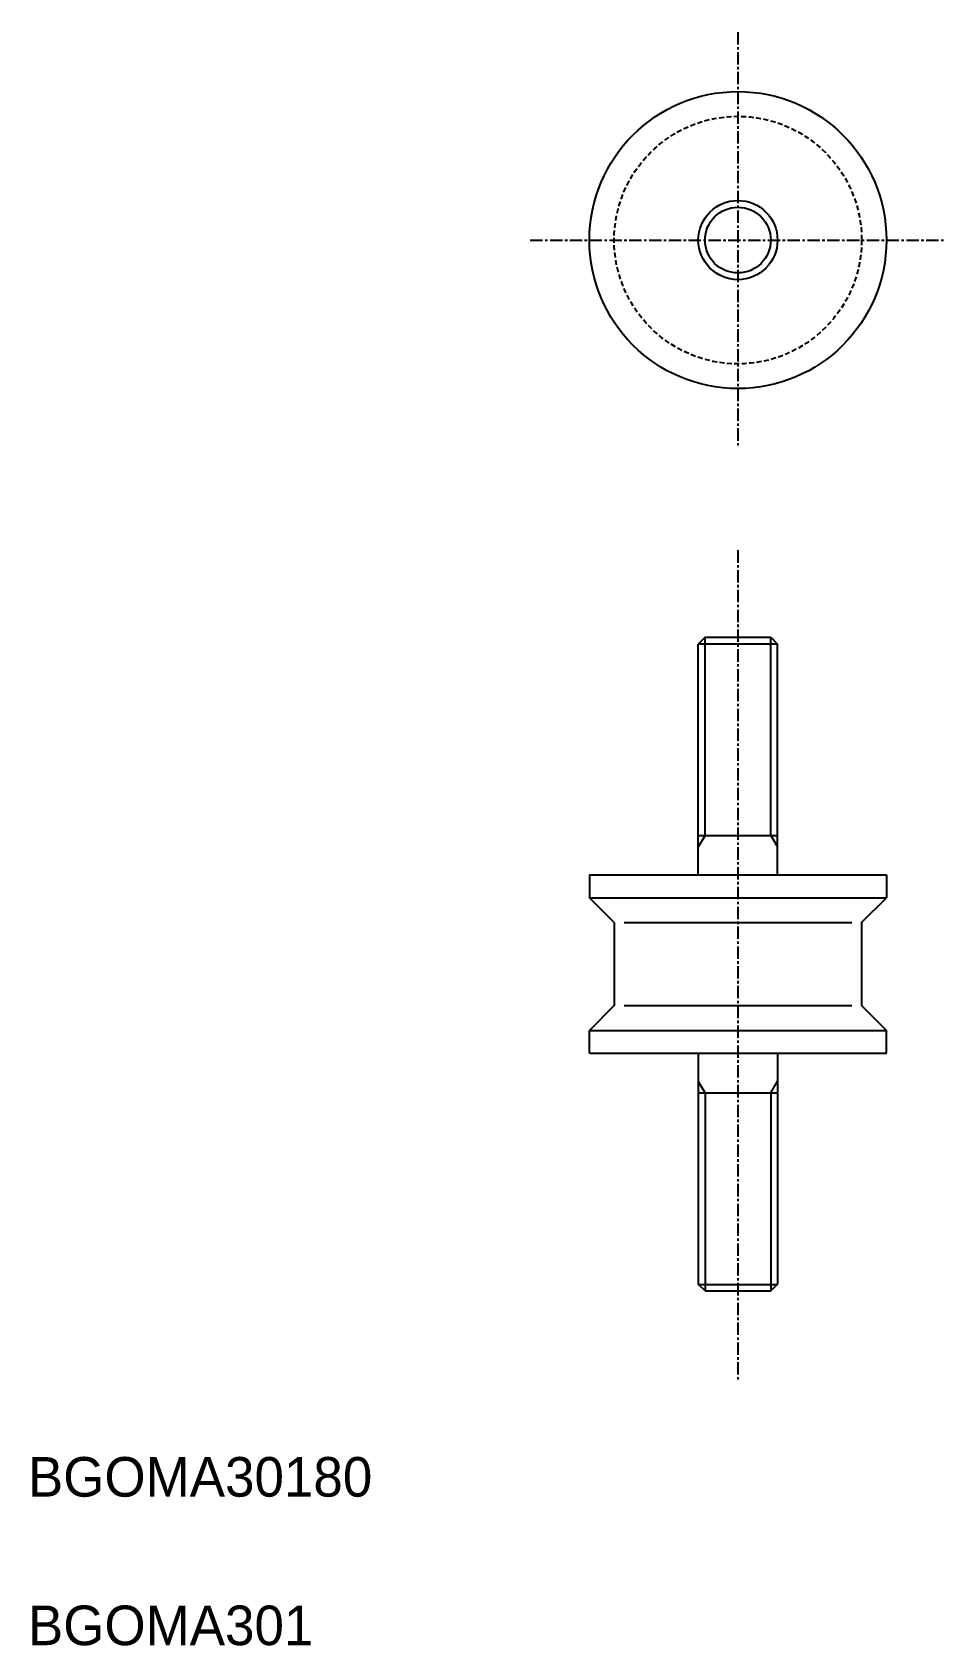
# Model space of a CAD drawing. Extents: x 10 to 103, y 10 to 173.
import ezdxf

# ---------------------------------------------------------------- set-up
doc = ezdxf.new("R2010")
doc.units = 0
doc.linetypes.add('CENTER', pattern=[2, 1.25, -0.25, 0.25, -0.25])
doc.linetypes.add('DASHED', pattern=[0.75, 0.5, -0.25])
doc.layers.get('0').update_dxf_attribs({"linetype": 'CONTINUOUS'})
doc.layers.add('CENTER', color=1, linetype='CENTER')

msp = doc.modelspace()

# ---------------------------------------------------------------- linework, layer by layer
at = {"color": 7, "linetype": 'CONTINUOUS'}
for p, q in [((78.4, 111.79), (77.72, 111.11)), ((77.72, 111.14), (85.72, 111.14)), ((77.72, 87.79), (77.72, 111.11)), ((78.4, 111.79), (85.05, 111.79)), ((85.05, 111.79), (85.72, 111.11)), ((85.72, 87.79), (85.72, 111.11)), ((77.72, 91.79), (85.72, 91.79)), ((66.72, 87.79), (96.72, 87.79)), ((66.72, 87.79), (66.72, 85.49)), ((96.72, 87.79), (96.72, 85.49)), ((66.72, 85.49), (96.72, 85.49)), ((69.22, 82.99), (66.72, 85.49)), ((94.22, 82.99), (96.72, 85.49)), ((69.22, 82.99), (69.22, 74.59)), ((70.22, 82.99), (93.22, 82.99)), ((94.22, 82.99), (94.22, 74.59)), ((69.22, 74.59), (66.72, 72.09)), ((70.22, 74.59), (93.22, 74.59)), ((94.22, 74.59), (96.72, 72.09)), ((66.72, 72.09), (96.72, 72.09)), ((66.72, 69.79), (66.72, 72.09)), ((96.72, 69.79), (96.72, 72.09)), ((66.72, 69.79), (96.72, 69.79)), ((77.72, 69.79), (77.72, 46.47)), ((85.72, 69.79), (85.72, 46.47)), ((77.72, 65.79), (85.72, 65.79)), ((78.4, 45.79), (77.72, 46.47)), ((77.72, 46.44), (85.72, 46.44)), ((78.4, 45.79), (85.05, 45.79)), ((85.05, 45.79), (85.72, 46.47))]:
    msp.add_line(p, q, dxfattribs=at)
at = {"color": 3, "linetype": 'CONTINUOUS'}
for p, q in [((78.4, 91.79), (78.4, 111.79)), ((85.05, 91.79), (85.05, 111.79)), ((78.4, 91.79), (77.72, 90.62)), ((85.05, 91.79), (85.72, 90.62)), ((78.4, 65.79), (77.72, 66.96)), ((85.05, 65.79), (85.72, 66.96)), ((78.4, 65.79), (78.4, 45.79)), ((85.05, 65.79), (85.05, 45.79))]:
    msp.add_line(p, q, dxfattribs=at)
at = {"color": 7, "linetype": 'CONTINUOUS'}
for radius in [15, 4]:
    msp.add_circle((81.72, 151.91), radius, dxfattribs=at)
at = {"color": 3, "linetype": 'DASHED'}
msp.add_circle((81.72, 151.91), 12.5, dxfattribs=at)
at = {"color": 3, "linetype": 'CONTINUOUS'}
msp.add_circle((81.72, 151.91), 3.32, dxfattribs=at)
at = {"layer": 'CENTER', "color": 1, "linetype": 'CENTER'}
for p, q in [((81.72, 172.9), (81.72, 130.92)), ((60.74, 151.91), (102.71, 151.91)), ((81.72, 120.58), (81.72, 36.58))]:
    msp.add_line(p, q, dxfattribs=at)

# ---------------------------------------------------------------- texts
at = {"color": 7, "linetype": 'CONTINUOUS'}
for s, p in [('BGOMA30180', (10, 25)), ('BGOMA301', (10, 10))]:
    msp.add_text(s, height=4, dxfattribs=at).set_placement(p)

doc.saveas('drawing.dxf')
